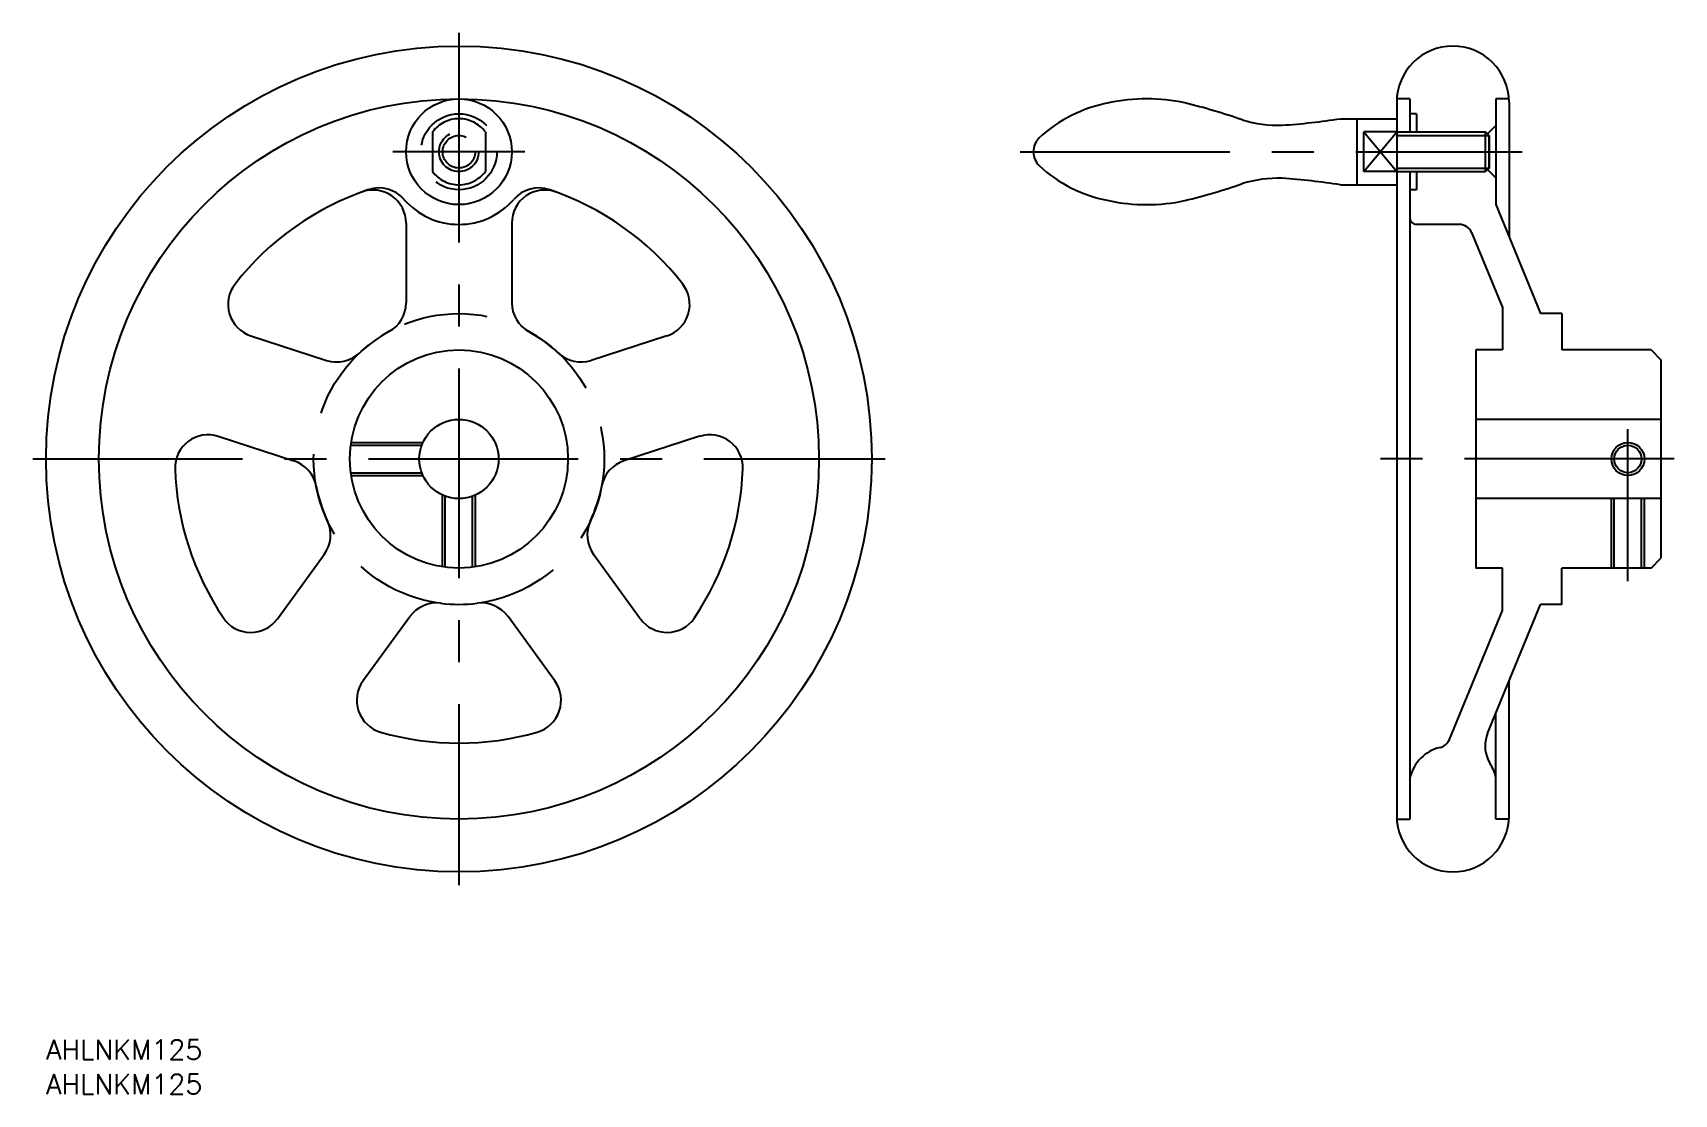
# Model space of a CAD drawing. Extents: x -64 to 184, y -96 to 65.
import ezdxf

# ---------------------------------------------------------------- set-up
doc = ezdxf.new("R2010")
doc.units = 0
doc.linetypes.add('CENTER', pattern=[50.8, 31.75, -6.35, 6.35, -6.35])
doc.linetypes.add('DASHED', pattern=[19.05, 12.7, -6.35])
doc.layers.get('0').update_dxf_attribs({"linetype": 'CONTINUOUS'})
doc.layers.add('CENTER', color=1, linetype='CENTER')
doc.styles.get("Standard").update_dxf_attribs({"font": 'txt.shx', "height": 3, "bigfont": 'bigfont.shx'})

# ---------------------------------------------------------------- blocks, each defined once
blk = doc.blocks.new('*U2')
at = {"color": 7, "linetype": 'CONTINUOUS'}
blk.add_text('AHLNKM125', height=3, dxfattribs=at).set_placement((-62.5, -96.13))
blk = doc.blocks.new('*U3')
at = {"color": 7, "linetype": 'CONTINUOUS'}
blk.add_text('AHLNKM125', height=3, dxfattribs=at).set_placement((-62.5, -90.9))

msp = doc.modelspace()

# ---------------------------------------------------------------- linework, layer by layer
at = {"color": 7, "linetype": 'CONTINUOUS'}
for p, q in [((141.96, 54), (141.96, -54)), ((143.96, 54.5), (141.98, 54.5)), ((143.96, 54.5), (143.96, 49.5)), ((144.96, 52.25), (143.96, 52.25)), ((144.96, 52.25), (144.96, 49.5)), ((158.95, 54.5), (156.96, 54.5)), ((156.96, 54.5), (156.96, 38.51)), ((158.96, 54), (158.96, 33.64)), ((133.46, 51.5), (141.96, 51.5)), ((135.96, 41.5), (135.96, 51.5)), ((156.96, 50.46), (155.71, 49.21)), ((141.96, 49.5), (155.42, 49.5)), ((155.42, 43.5), (155.42, 49.5)), ((155.96, 48.96), (155.42, 49.5)), ((155.96, 44.04), (155.96, 48.96)), ((155.96, 48.96), (155.96, 44.04)), ((141.96, 43.5), (155.42, 43.5)), ((143.96, 43.5), (143.96, -54.5)), ((144.96, 43.5), (144.96, 40.75)), ((155.96, 44.04), (155.42, 43.5)), ((155.71, 43.79), (156.96, 42.54)), ((133.46, 41.5), (141.96, 41.5)), ((144.96, 40.75), (143.96, 40.75)), ((156.96, 38.51), (163.74, 22)), ((-8, 35.71), (-8, 23.66)), ((8, 35.71), (8, 23.66)), ((151.45, 35.5), (144.96, 35.5)), ((153.3, 34.26), (157.96, 22.91)), ((157.96, 22.91), (157.96, 16.5)), ((166.96, 22), (163.74, 22)), ((166.96, 22), (166.96, 16.5)), ((-31.49, 18.64), (-20.03, 14.92)), ((31.49, 18.64), (20.03, 14.92)), ((153.96, 16.5), (153.96, -16.5)), ((157.96, 16.5), (153.96, 16.5)), ((180.46, 16.5), (166.96, 16.5)), ((180.46, 16.5), (181.96, 15)), ((181.96, 15), (181.96, -15)), ((181.96, 6), (153.96, 6)), ((-36.43, 3.43), (-24.98, -0.3)), ((36.43, 3.43), (24.98, -0.3)), ((181.96, -6), (153.96, -6)), ((174.89, -16.5), (174.89, -6)), ((179.03, -16.5), (179.03, -6)), ((-27.46, -24.19), (-20.38, -14.44)), ((27.46, -24.19), (20.38, -14.44)), ((157.96, -16.5), (153.96, -16.5)), ((157.96, -22.91), (157.96, -16.5)), ((180.46, -16.5), (166.96, -16.5)), ((166.96, -22), (166.96, -16.5)), ((180.46, -16.5), (181.96, -15)), ((155.72, -41.54), (163.74, -22)), ((166.96, -22), (163.74, -22)), ((-14.52, -33.59), (-7.44, -23.85)), ((14.52, -33.59), (7.44, -23.85)), ((149.93, -42.47), (157.96, -22.91)), ((158.96, -54), (158.96, -33.64)), ((156.96, -54.5), (156.96, -38.51)), ((155.76, -45.44), (156.08, -46.08)), ((141.98, -54.5), (143.96, -54.5)), ((158.95, -54.5), (156.96, -54.5))]:
    msp.add_line(p, q, dxfattribs=at)
at = {"color": 3, "linetype": 'DASHED'}
for p, q in [((-4, 49.5), (-4, 43.5)), ((4, 49.5), (4, 43.5)), ((136.96, 43.5), (141.96, 49.5)), ((136.96, 49.5), (141.96, 43.5)), ((141.96, 49.5), (136.96, 49.5)), ((136.96, 43.5), (136.96, 49.5)), ((141.96, 43.5), (136.96, 43.5)), ((-16.31, 2.5), (-5.45, 2.5)), ((-16.37, 2.07), (-5.63, 2.07)), ((-16.37, -2.07), (-5.63, -2.07)), ((-16.31, -2.5), (-5.45, -2.5)), ((-2.5, -16.31), (-2.5, -5.45)), ((-2.07, -16.37), (-2.07, -5.63)), ((2.07, -16.37), (2.07, -5.63)), ((2.5, -16.31), (2.5, -5.45)), ((174.46, -16.5), (174.46, -6)), ((179.46, -16.5), (179.46, -6))]:
    msp.add_line(p, q, dxfattribs=at)
at = {"color": 3, "linetype": 'CONTINUOUS'}
for p, q in [((141.96, 48.96), (155.96, 48.96)), ((141.96, 44.04), (155.96, 44.04))]:
    msp.add_line(p, q, dxfattribs=at)
at = {"color": 7, "linetype": 'CONTINUOUS'}
for centre, radius in [((0, 0), 62.5), ((0, 0), 54.5), ((0, 46.5), 8), ((0, 0), 16.5), ((0, 0), 6), ((176.96, 0), 2.07)]:
    msp.add_circle(centre, radius, dxfattribs=at)
at = {"color": 3, "linetype": 'DASHED'}
for centre, radius in [((0, 46.5), 5.75), ((0, 46.5), 3), ((0, 46.5), 2.46), ((0, 0), 22)]:
    msp.add_circle(centre, radius, dxfattribs=at)
at = {"color": 3, "linetype": 'CONTINUOUS'}
msp.add_circle((176.96, 0), 2.5, dxfattribs=at)
at = {"color": 7, "linetype": 'CONTINUOUS'}
for centre, radius, start, end in [((150.46, 54), 8.5, 360, 180), ((102.25, 33.04), 21.21, 100.5607, 132.84), ((104.12, 26.99), 27.51, 77.9073, 102.0927), ((88.46, -35.02), 91.45, 70.7543, 76.4482), ((124.1, 69.3), 18.8, 253.0136, 271.5525), ((118.01, 149.82), 99.52, 273.8011, 278.9338), ((89.92, 46.5), 2.96, 134.9894, 225.0106), ((102.25, 59.96), 21.21, 227.16, 259.4393), ((124.1, 23.7), 18.8, 88.4475, 106.9864), ((118.01, -56.82), 99.52, 81.0662, 86.1989), ((0, 0), 43, 108.5574, 141.9948), ((-13, 35.71), 5, 0, 110.0052), ((-12.09, 36.02), 5, 40.8998, 108.5574), ((13, 35.71), 5, 69.9948, 180), ((12.09, 36.02), 5, 71.4426, 139.1002), ((0, 0), 43, 38.0052, 71.4426), ((88.46, 128.02), 91.45, 283.5518, 289.2457), ((0, 46.5), 11, 220.8998, 319.1002), ((104.12, 66.01), 27.51, 257.9073, 282.0927), ((144.96, 36.5), 1, 180, 270), ((151.45, 33.5), 2, 22.33, 90), ((-29.94, 23.4), 5, 141.9948, 252), ((29.94, 23.4), 5, 288, 38.0052), ((-13, 23.66), 5, 298.7822, 0), ((13, 23.66), 5, 180, 241.2178), ((0, 0), 22, 118.7822, 133.2178), ((0, 0), 22, 46.7822, 61.2178), ((-18.49, 19.68), 5, 252, 313.2178), ((18.49, 19.68), 5, 226.7822, 288), ((-37.98, -1.33), 5, 72, 182.0052), ((37.98, -1.33), 5, 357.9948, 108), ((0, 0), 43, 182.0052, 213.9948), ((-26.52, -5.05), 5, 10.7822, 72), ((26.52, -5.05), 5, 108, 169.2178), ((0, 0), 43, 326.0052, 357.9948), ((0, 0), 22, 190.7822, 205.2178), ((0, 0), 22, 334.7822, 349.2178), ((-24.43, -11.5), 5, 324, 25.2178), ((24.43, -11.5), 5, 154.7822, 216), ((-3.39, -26.79), 5, 82.7822, 144), ((0, 0), 22, 262.7822, 277.2178), ((3.39, -26.79), 5, 36, 97.2178), ((-31.51, -21.25), 5, 213.9948, 324), ((31.51, -21.25), 5, 216, 326.0052), ((-10.47, -36.53), 5, 144, 254.0052), ((10.47, -36.53), 5, 285.9948, 36), ((0, 0), 43, 254.0052, 285.9948), ((160.34, -43.44), 5, 157.67, 203.6448), ((150.01, -49.72), 6.24, 103.7955, 165.8538), ((148.08, -41.71), 2, 282.8041, 337.67), ((149.17, -50.32), 8.11, 15.9921, 31.5172), ((150.46, -54), 8.5, 180, 360)]:
    msp.add_arc(centre, radius, start, end, dxfattribs=at)
at = {"color": 3, "linetype": 'DASHED'}
for start, end in [(36.8699, 143.1301), (216.8699, 323.1301)]:
    msp.add_arc((0, 46.5), 5, start, end, dxfattribs=at)
at = {"layer": 'CENTER', "color": 1, "linetype": 'CENTER'}
for p, q in [((0, 64.5), (0, -64.5)), ((10, 46.5), (-10, 46.5)), ((84.96, 46.5), (160.96, 46.5)), ((176.96, -18.5), (176.96, 4.5)), ((-64.5, 0), (64.5, 0)), ((183.96, 0), (139.46, 0))]:
    msp.add_line(p, q, dxfattribs=at)

# ---------------------------------------------------------------- block references
at = {"color": 7, "linetype": 'CONTINUOUS'}
for name in ['*U3', '*U2']:
    msp.add_blockref(name, (0, 0), dxfattribs=at)

doc.saveas('drawing.dxf')
